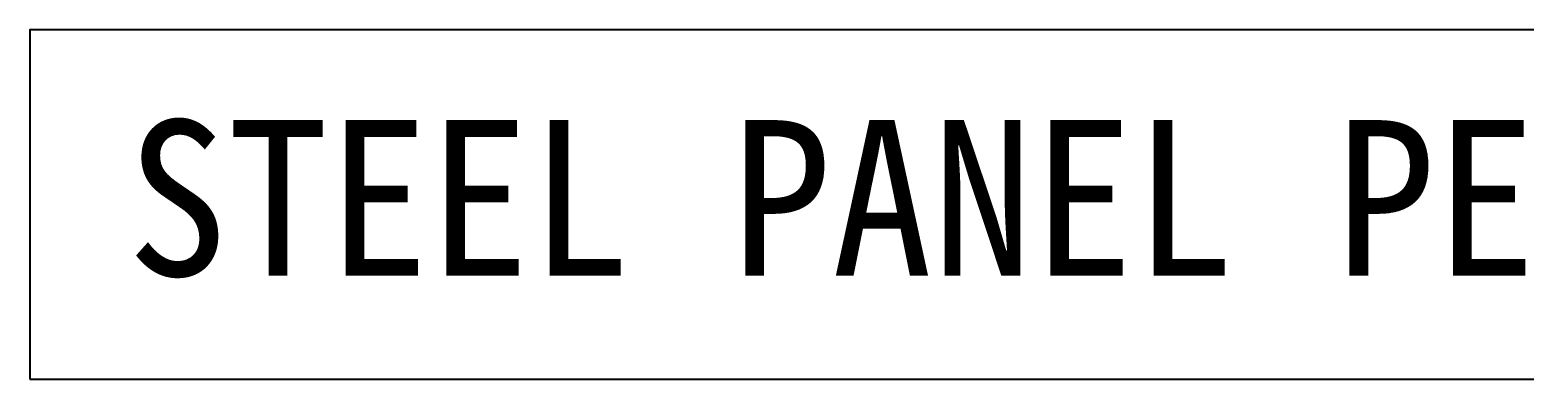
# Model space of a CAD drawing. Header units: millimetres. Extents: x 209 to 75467, y 6568 to 12199.
# Drawn here: x 62091 to 62667, y 9658 to 9792 of the extents above; entities that cross this region are included whole.
import ezdxf

# ---------------------------------------------------------------- set-up
doc = ezdxf.new("R2010")
doc.units = ezdxf.units.MM
doc.header["$MEASUREMENT"] = 0
doc.layers.add('LEADER', color=7, linetype='CONTINUOUS')
doc.layers.add('TEXT', color=7, linetype='CONTINUOUS')
doc.styles.add('돋움체', font='')
doc.styles.get('돋움체').set_extended_font_data('DotumChe')

msp = doc.modelspace()

# ---------------------------------------------------------------- linework, layer by layer
at = {"layer": 'LEADER'}
msp.add_lwpolyline([(62091.30873308238, 9657.8072363258), (63281.07880588465, 9657.8072363258), (63281.07880588465, 9792.440215049184), (62091.30873308238, 9792.440215049184)], close=True, dxfattribs=at)

# ---------------------------------------------------------------- texts
at = {"layer": 'TEXT', "color": 3, "style": '돋움체'}
msp.add_text('STEEL PANEL PEDESTAL SYSTEM', height=60, dxfattribs=at).set_placement((62128.66802559514, 9697.667066886273))

doc.saveas('drawing.dxf')
